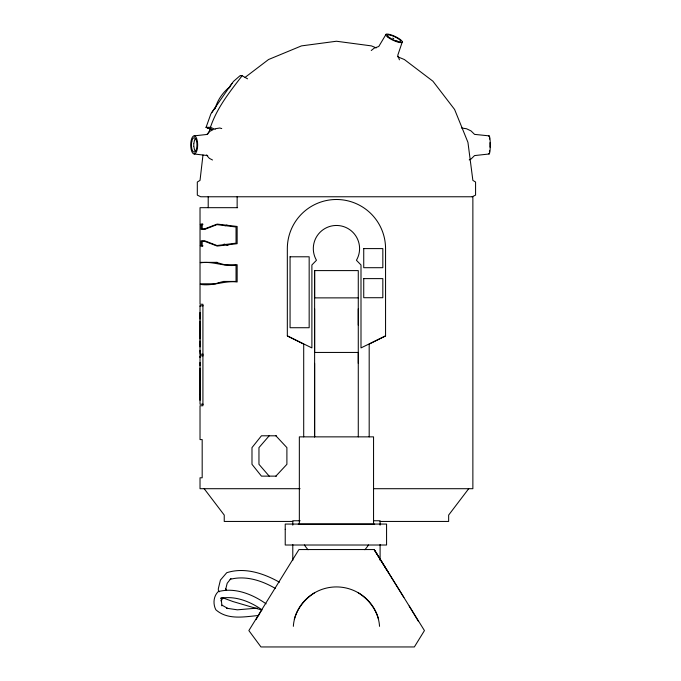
<?xml version="1.0" encoding="UTF-8"?>
<svg xmlns="http://www.w3.org/2000/svg" width="681" height="681" viewBox="0 0 681 681"><rect width="100%" height="100%" fill="white"/><g stroke="black" fill="none" stroke-linecap="round" stroke-linejoin="round"><path stroke-width="1.02" d="M200.027 400.309L200.027 397.542M200.027 396.895L200.027 394.588M200.027 394.325L200.027 368.106M200.027 365.697L200.027 362.471M200.027 357.585L200.027 355.797L203.159 355.797M203.159 354.231L200.027 354.231L200.027 353.771M200.027 352.435L200.027 350.315M200.027 346.893L200.027 344.595M200.027 344.322L200.027 340.866M200.027 339.036L200.027 320.989M200.027 319.159L200.027 312.477M200.027 306.254L200.027 305.795L203.159 305.795M202.18 224.092L202.18 228.807L205.151 228.807M237.141 207.679L237.141 196.766M303.7 436.862L303.7 344.101L287.331 335.912L287.331 248.599A49.117 49.117 0 0 1 336.448 199.49A49.117 49.117 0 0 1 385.557 248.599L385.557 335.912L369.187 344.101L369.187 436.862M299.342 524.174L299.342 436.862L373.554 436.862L373.554 524.174M358.274 436.862L358.274 270.595L314.622 270.595L314.622 436.862L314.622 363.356M193.779 143.376L193.762 146.534M293.349 626.333C294.149 612.415 302.985 600.012 314.622 592.776M202.981 154.979L200.027 180.397L197.311 182.031L197.311 195.124L200.708 196.766L472.869 196.766L472.869 488.703L373.878 488.703M215.068 108.739C217.545 99.928 223.079 91.892 230.442 86.453M402.318 41.822L397.747 55.348L399.432 59.826M211.042 129.177L206.088 127.313L210.88 113.889L216.124 106.449M206.088 127.313L210.446 127.313C216.881 107.836 229.82 91.773 242.138 75.744L247.535 78.817M208.471 133.178L210.438 128.437M222.959 597.526L221.155 601.153L221.308 599.638L221.912 605.877M261.606 610.253L255.988 619.65M386.084 34.263L378.755 46.504L374.244 48.096L371.239 50.513M228.527 88.539L233.464 81.431L240.018 75.744L241.006 75.744M211.834 112.408L232.008 83.32M468.707 488.703L448.651 515.074L448.651 521.442L380.058 521.442M230.961 578.51L227.173 583.277L225.488 590.146L225.598 588.622L226.518 590.418M269.191 435.797L258.959 447.613L258.959 464.314L269.191 476.13M207.05 134.234L209.365 131.603L213.289 129.543M275.882 476.13L286.897 464.314L286.897 447.613L275.882 435.797M245.092 77.379L268.552 59.519L301.47 45.891L336.448 41.243L371.417 45.891L376.261 47.9M385.557 335.912L360.998 347.914L360.998 264.977L356.427 260.27A23.137 23.137 0 0 0 351.353 230.902A23.137 23.137 0 0 0 321.543 230.902A23.137 23.137 0 0 0 316.469 260.27L311.889 264.977L311.889 347.914L287.331 335.912M472.18 196.766L475.576 195.124L475.576 182.031L472.869 180.397L467.941 142.355L454.593 109.454L432.912 81.201L404.344 59.519L397.559 56.719M469.218 159.907L471.014 159.048L474.563 155.583L489.094 153.991M204.743 228.807L217.162 224.092L237.141 226.45L237.141 243.704L217.171 246.071L204.743 241.346L202.18 241.346L202.18 246.071M225.062 225.777L226.977 225.105M222.312 597.841L220.627 598.276C235.413 595.577 250.199 601.527 262.151 609.929M230.101 579.352C245.654 575.19 262.083 580.68 275.473 588.495M215.213 128.752L219.793 128.011L221.751 128.581M194.187 135.859L207.722 134.378M258.678 615.488C244.351 616.765 227.701 620.306 215.834 609.759C212.898 603.987 213.374 596.411 218.15 591.67C234.928 587.073 252.43 594.249 266.118 603.834M257.384 608.107L237.363 609.827L226.782 608.252L227.99 608.618L221.963 605.103M241.142 75.744L242.138 75.744M237.618 207.679L200.027 207.679L200.027 224.092L202.853 224.092M202.81 224.636L200.027 224.636L200.027 245.526L202.81 245.526M202.853 246.071L200.027 246.071L200.027 262.364L217.307 262.364M358.274 297.878L314.622 297.878L314.622 270.595M203.159 404.225L200.027 404.225L200.027 355.797M276.418 435.797L261.436 435.797L251.987 447.613L251.987 464.314L261.436 476.13L276.418 476.13M300.074 488.703L200.027 488.703L200.027 477.79L202.18 477.79L202.18 439.594L200.027 439.594L200.027 405.757L202.921 405.757L202.921 304.262L200.027 304.262L200.027 284.343C212.804 286.505 224.407 280.41 237.15 281.977L237.15 264.722L224.585 264.722L216.039 262.364M300.151 520.761L292.787 520.761L292.787 525.179M373.792 520.761L380.1 520.761L380.1 525.179M292.83 521.442L224.236 521.442L224.236 515.074L204.181 488.703M298.244 524.174L374.644 524.174M489.094 135.859L474.563 134.378L471.022 130.914L466.528 128.752L461.616 128.011M194.196 153.991A9.066 3.473 90 0 0 197.201 140.397A9.066 3.473 90 0 0 191.182 140.388A9.066 3.473 90 0 0 194.196 153.991L207.731 155.583L206.471 155.064L209.373 158.358L212.515 159.992M224.109 244.045L227.931 245.39M222.517 597.714L232.911 601.536L261.538 609.955M211.119 129.177L206.173 127.313L212.114 129.569M392.707 38.153L393.729 38.57M210.446 127.313L215.17 129.39M279.414 582.212C263.709 573.351 244.692 566.941 226.747 572.712L220.423 580.076L218.388 588.461L218.278 589.993L219.248 591.806M358.274 592.776C369.911 600.012 378.738 612.415 379.538 626.333M387.864 571.648L374.158 549.55L298.942 549.55L248.854 630.58L260.968 646.95L414.354 646.95L424.442 630.58L374.158 549.55L403.884 597.433M418.415 621.361L409.204 606.013M380.1 544.468L380.1 560.335M358.274 308.791L358.274 325.16M358.274 363.356L358.274 352.443L314.622 352.443L314.622 308.791M292.787 544.468L292.787 560.335M208.207 196.766L208.207 207.679M201.116 224.636L201.116 229.361L204.743 229.361L216.941 224.636L236.043 226.994L236.043 243.16L216.941 245.526L204.743 240.802L201.116 240.802L201.116 245.526M200.027 305.795L200.027 354.231M368.489 544.97A38.196 38.196 0 0 1 364.829 549.737M308.067 549.737A38.196 38.196 0 0 1 304.407 544.97M388.408 37.404A7.465 1.754 24.7 0 1 389.881 37.753M396.691 40.783A7.465 1.754 24.7 0 1 398.036 41.694M195.285 151.42A7.465 2.852 -89.7 0 1 193.966 146.892M193.983 143.027A7.465 2.852 -89.7 0 1 195.336 138.498M488.728 136.302A9.066 1.183 -90 0 1 490.277 144.925A9.066 1.183 -90 0 1 488.728 153.548M489.392 138.03A7.253 0.953 -90 0 1 489.656 139.06M489.997 142.678A7.253 0.953 -90 0 1 489.997 147.164M489.648 150.79A7.253 0.953 -90 0 1 489.384 151.82M294.277 619.284A43.652 43.652 0 0 1 378.61 619.284M285.228 529.299L285.228 545.013L386.57 545.013L386.57 524.064L285.228 524.064L285.228 529.299M290.063 256.788L290.063 327.723L309.165 327.723L309.165 256.788L290.063 256.788M363.731 278.614L363.731 297.716L382.824 297.716L382.833 278.614L363.731 278.614M363.731 248.599L363.731 267.701L382.833 267.701L382.833 248.599L363.731 248.599M218.303 282.853L215.307 283.798L200.027 283.798L200.027 262.909C212.446 260.712 223.691 266.858 236.043 265.267L236.043 281.432L223.547 281.432L218.303 282.853M389.362 37.625A7.253 1.711 25 0 0 400.445 41.609A7.253 1.711 25 0 0 392.384 35.795A7.253 1.711 25 0 0 389.362 37.625M388.187 37.446A9.066 2.145 25 0 0 402.037 42.426A9.066 2.145 25 0 0 391.958 35.157A9.066 2.145 25 0 0 388.187 37.446M191.787 141.299A7.253 2.775 90 0 0 194.196 152.178A7.253 2.775 90 0 0 196.596 141.299A7.253 2.775 90 0 0 191.787 141.299"/></g></svg>
